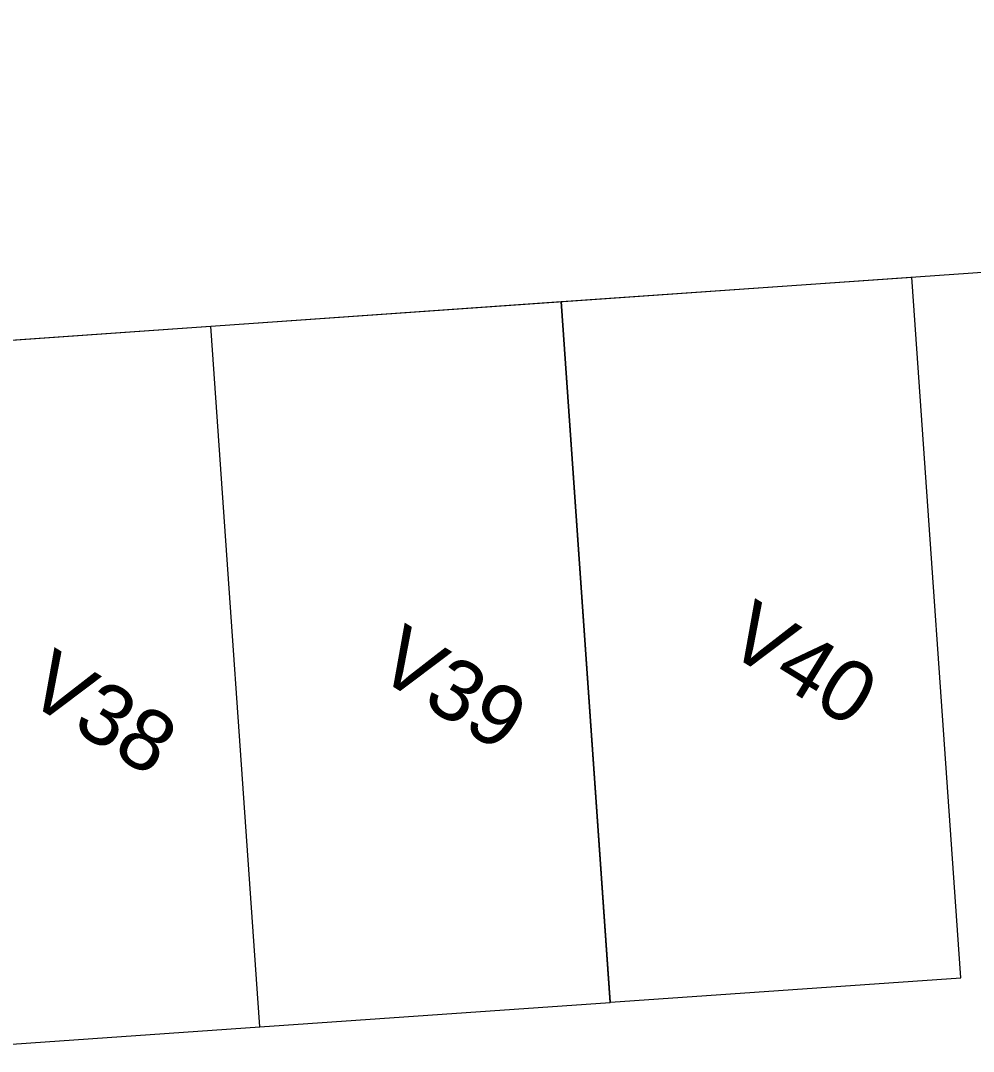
# Model space of a CAD drawing. Header units: metres. Extents: x -71 to 881, y -503 to 661.
# Drawn here: x 272.59 to 279.37, y -210.05 to -202.71 of the extents above; entities that cross this region are included whole.
import ezdxf

# ---------------------------------------------------------------- set-up
doc = ezdxf.new("R2010")
doc.units = ezdxf.units.M
doc.layers.add('04. Pisos', color=8, linetype='Continuous', lineweight=5)
doc.layers.add('05. Textos', color=5, linetype='Continuous', lineweight=0)
doc.styles.get("Standard").update_dxf_attribs({"font": 'arial.ttf'})

msp = doc.modelspace()

# ---------------------------------------------------------------- linework, layer by layer
at = {"layer": '04. Pisos'}
for p, q in [((276.4366, -204.7103), (278.9305, -204.5357)), ((279.2797, -209.5235), (278.9305, -204.5357)), ((273.9398, -204.8851), (276.4337, -204.7105)), ((276.7829, -209.6983), (276.4337, -204.7105)), ((276.7858, -209.6981), (276.4366, -204.7103)), ((271.4459, -205.0596), (273.9398, -204.885)), ((274.289, -209.8728), (273.9398, -204.885)), ((274.289, -209.8729), (273.9398, -204.8851)), ((276.7858, -209.6981), (279.2797, -209.5235)), ((274.289, -209.8729), (276.7829, -209.6983)), ((271.7951, -210.0474), (274.289, -209.8728))]:
    msp.add_line(p, q, dxfattribs=at)
msp.add_lwpolyline([(233.9881, -206.9902), (253.0446, -206.3477), (279.4673, -204.4979), (294.1882, -203.1717), (296.5604, -202.71)], dxfattribs=at)

# ---------------------------------------------------------------- texts
at = {"layer": '05. Textos', "char_height": 0.43263, "attachment_point": 1, "rotation": 328.40856}
for s, insert in [('V40', (277.8124, -206.8193)), ('V39', (275.3185, -206.9938)), ('V38', (272.8246, -207.1684))]:
    msp.add_mtext_dynamic_manual_height_columns(s, width=1.211715, gutter_width=2.1631, heights=[0], dxfattribs=dict(at, insert=insert))

doc.saveas('drawing.dxf')
